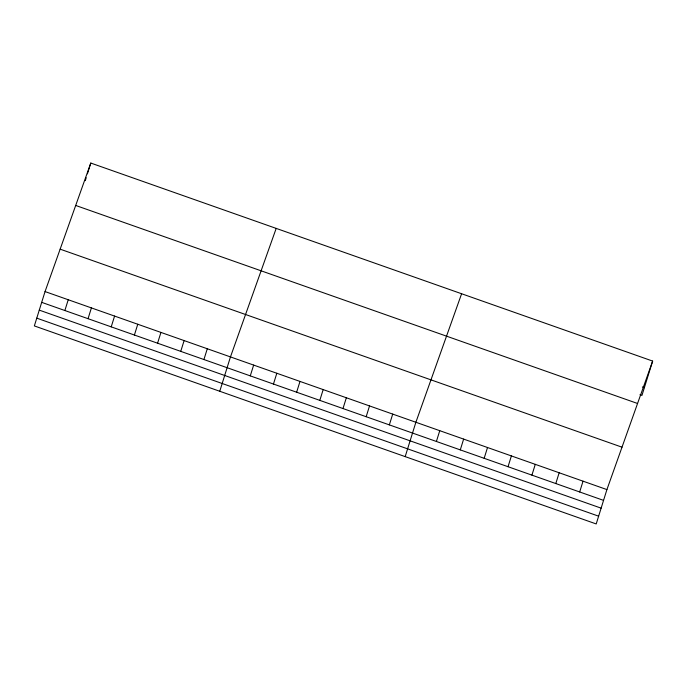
<?xml version="1.0" encoding="UTF-8"?>
<svg xmlns="http://www.w3.org/2000/svg" width="687" height="687" viewBox="0 0 687 687"><rect width="100%" height="100%" fill="white"/><g stroke="black" fill="none" stroke-linecap="round" stroke-linejoin="round"><path stroke-width="1.03" d="M45.05 291.571L34.35 325.921L596.213 523.949L606.913 489.591L652.65 361.079L90.787 163.051L45.05 291.571L606.913 489.591M85.308 180.638L86.219 177.727M87.429 173.837L90.787 163.051M64.87 310.524L68.228 299.738M88.048 318.691L91.405 307.905M111.225 326.857L114.583 316.072M134.403 335.033L137.761 324.238M157.572 343.199L160.938 332.414M180.75 351.366L184.116 340.58M203.927 359.533L207.294 348.747M219.763 391.272L230.463 356.914L276.2 228.393M250.283 375.875L253.64 365.089M273.46 384.042L276.818 373.256M296.638 392.208L299.996 381.422M319.816 400.375L323.173 389.589M342.993 408.55L346.351 397.756M366.171 416.717L369.529 405.931M389.349 424.884L392.706 414.098M405.184 456.623L415.884 422.265L461.612 293.744M436.4 441.466L439.757 430.68M460.281 449.882L463.639 439.096M484.163 458.298L487.521 447.512M508.037 466.713L511.394 455.928M531.918 475.138L535.276 464.343M555.8 483.554L559.158 472.759M579.673 491.969L583.04 481.175M652.65 361.079L641.95 395.429L639.958 394.733M642.379 386.953L644.372 387.657M75.69 205.456L637.562 403.484M60.147 249.158L622.01 447.185M41.692 302.357L603.555 500.385M39.271 310.129L601.134 508.157M36.772 318.15L598.635 516.177"/></g></svg>
